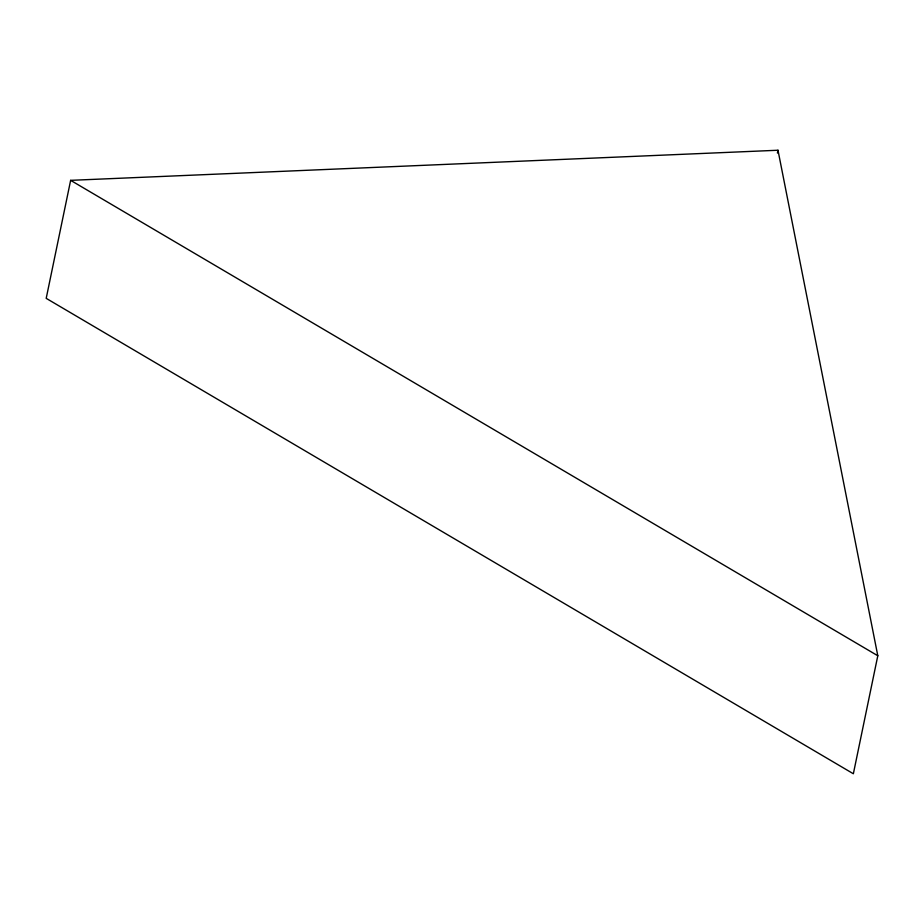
<?xml version="1.0" encoding="UTF-8"?>
<svg xmlns="http://www.w3.org/2000/svg" width="924" height="924" viewBox="0 0 924 924"><rect width="100%" height="100%" fill="white"/><g stroke="black" fill="none" stroke-linecap="round" stroke-linejoin="round"><path stroke-width="1.39" d="M70.64 180.342L46.2 298.348L853.36 773.758L877.8 655.751L777.985 150.242L70.64 180.342L877.8 655.751M777.407 153.049L777.985 150.242"/></g></svg>
